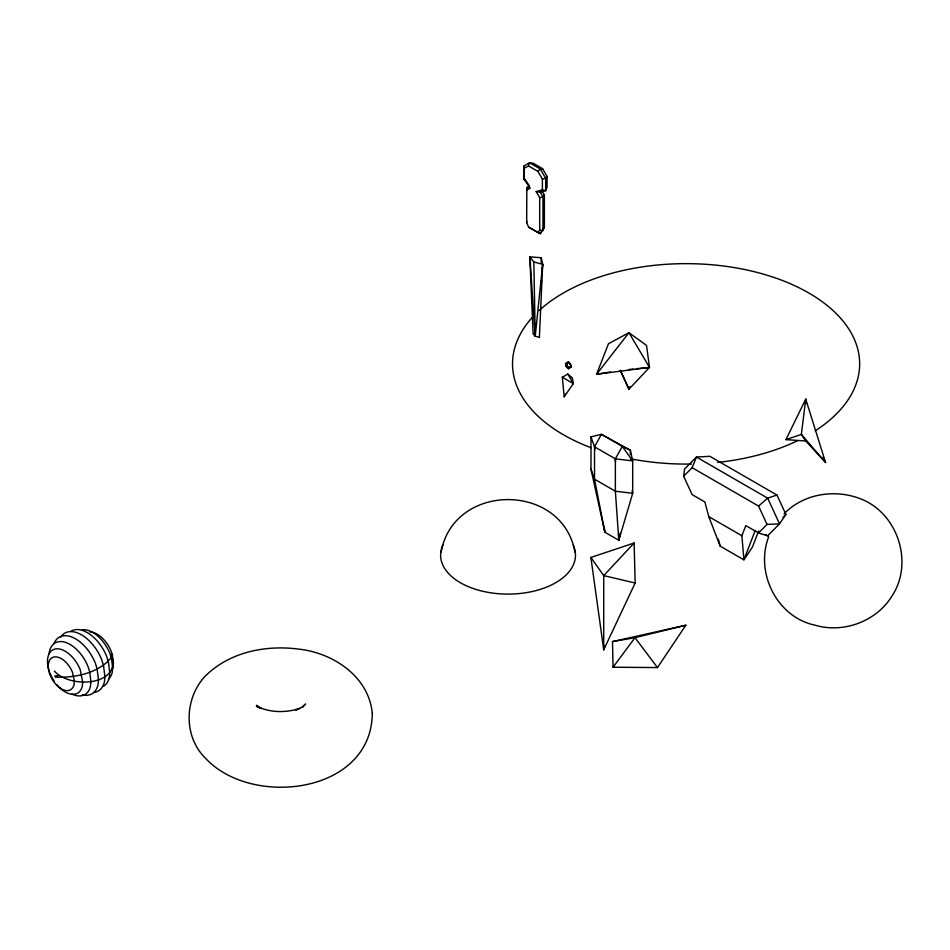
<?xml version="1.0" encoding="UTF-8"?>
<svg xmlns="http://www.w3.org/2000/svg" width="950" height="950" viewBox="0 0 950 950"><rect width="100%" height="100%" fill="white"/><g stroke="black" fill="none" stroke-linecap="round" stroke-linejoin="round"><path stroke-width="1.43" d="M630.361 454.611L630.361 450.193L622.262 446.369L615.363 458.85L615.363 491.233L618.818 540.277L632.688 493.276L632.688 460.892L630.361 450.193L601.409 434.328L590.983 436.822L590.983 469.193L604.853 532.214L618.818 540.277L618.972 535.871M542.676 264.302L535.218 336.205L529.839 256.892L533.841 261.998L542.676 264.302L539.398 337.416L535.218 336.205L533.116 333.794L529.839 256.892L541.251 257.711L542.676 264.302L541.939 274.586M541.049 262.164L541.251 257.711M526.668 190.19L530.183 188.148L523.984 179.206L524.139 165.846L529.53 162.747L533.092 163.198L542.581 168.672L547.069 176.439L547.069 187.186L545.68 190.653L540.289 192.197L536.192 191.615L539.695 197.707L539.695 230.149L537.736 232.406L528.639 227.145L526.668 222.632L526.834 187.554L529.53 185.974M540.989 287.814L541.524 280.464M526.668 222.632L526.834 221.291M618.557 534.351L618.818 540.277L619.376 535.919M683.644 476.259L684.594 469.039L696.457 457.045L709.887 456.321L776.969 495.057L785.911 514.413L779.523 523.854L767.659 535.847L758.563 532.962L745.797 525.599L741.891 535.741L743.921 559.847L720.195 546.143L708.783 516.622L704.876 501.968L692.123 494.606L683.644 476.259L692.123 467.697L696.457 457.045L767.659 498.156L779.523 523.854L767.03 524.4L758.563 532.962M523.984 179.206L524.139 165.846M618.818 540.277L620.255 533.057M441.085 552.188C453.637 481.911 562.839 482.113 575.011 552.472M768.693 536.809C754.799 572.458 776.922 617.251 814.922 625.148C843.054 633.626 876.054 621.585 891.646 596.541C914.589 562.602 897.299 511.302 858.515 498.073C833.328 489.024 802.833 494.154 784.059 513.867M604.936 645.537L603.713 649.812L590.888 557.448L634.125 543.008L635.158 583.015L603.713 649.812L603.713 575.605L590.888 557.448M523.984 168.494L528.449 165.917L529.53 162.747L540.289 168.958L545.68 178.291L545.68 190.653L542.391 189.846L536.192 191.615M755.274 530.337L743.921 559.847L752.471 546.998L758.658 530.896M630.076 386.46L628.971 389.191L620.207 370.381M564.217 396.756L573.349 383.622L572.316 377.851L567.827 374.062L562.317 377.245L564.217 396.756L565.369 394.06M542.284 191.389L544.374 195.023L544.374 227.489L540.289 233.688L537.736 232.406M805.742 440.99L785.935 439.624L805.742 399.142L825.562 462.508L805.742 440.99L801.349 434.411L805.742 399.142L806.324 403.465M541.346 231.717L540.289 233.688L528.639 227.145M604.141 526.324L604.853 532.214L594.522 479.192L594.522 446.821L601.409 434.328L622.262 446.369L632.688 460.892L615.363 458.85L594.522 446.821L590.983 436.822M657.471 667.565L685.817 625.231L612.501 641.594L613.059 667.232L657.471 667.565L634.98 637.664L612.501 641.594M613.059 667.232L634.98 637.664L685.817 625.231M544.374 195.023L542.984 196.876L542.984 230.612L539.695 230.149M547.069 176.439L545.68 178.291L542.391 179.123L537.926 171.38L528.449 165.917M543.056 228.998L544.374 227.489M302.729 707.192L305.591 703.998L301.34 707.501L295.664 710.244L299.547 708.427C285.558 713.082 269.741 712.678 256.381 706.218L261.262 708.486L256.512 705.209M634.125 543.008L603.713 575.605L635.158 583.015M610.482 371.984L596.588 374.264L628.971 332.69L649.479 367.401L596.588 374.264L608.475 343.734L628.971 332.69L646.546 345.42L649.479 367.401L628.971 389.191L620.528 370.476M537.926 171.38L540.289 168.958L542.581 168.672M782.931 517.418L785.911 514.413M692.123 467.697L758.563 506.053L767.659 498.156L776.969 495.057M568.456 368.766L571.461 367.021L570.534 364.099L568.456 361.796L565.44 363.541L566.212 366.558L568.456 368.766L566.034 364.586M785.935 439.624L801.349 434.411L825.562 462.508L823.044 457.211M539.695 197.707L542.984 196.876L540.289 192.197M628.983 369.491L633.377 369.039M636.31 368.742L649.479 367.401M54.803 675.937L57.962 675.699M526.834 187.554L529.067 187.518M55.171 677.077C75.145 678.181 100.641 672.814 112.599 655.785L111.15 651.201A23.014 13.288 60 0 0 90.024 631.988M562.317 377.245L573.349 383.622L567.827 374.062M765.284 534.482L767.659 535.847M708.783 516.622L741.891 535.741M54.411 671.092C69.849 688.964 122.942 686.292 111.589 653.529M524.139 178.22L528.758 184.87M758.563 506.053L767.03 524.4M590.983 469.193L594.522 479.192L615.363 491.233L632.688 493.276L632.106 490.592M718.331 539.184L720.195 546.143M112.421 658.671L113.466 662.672L113.086 666.532A23.014 13.288 60 0 1 111.566 670.225M594.522 446.821L594.878 449.766M529.839 256.892L530.575 264.243M615.363 458.85L615.493 461.819M533.841 261.998L535.218 336.205M542.391 179.123L542.391 189.846M82.116 694.889A32.68 18.869 60 0 0 98.04 684.748L98.503 679.915L97.09 668.705L95.285 662.981A32.68 18.869 60 0 0 73.483 637.747A32.68 18.869 60 0 0 54.007 643.494M71.903 694.07A29.794 17.195 60 0 0 90.476 686.268L90.915 681.72L89.656 671.804L87.97 666.425A29.794 17.195 60 0 0 65.633 642.426A29.794 17.195 60 0 0 49.115 653.493M60.729 637.082A33.416 19.297 60 0 1 101.65 659.514L103.479 665.321L104.939 676.863L104.464 681.768A33.416 19.297 60 0 1 93.824 692.502M70.953 631.287A31.968 18.454 60 0 1 106.626 656.248L108.395 661.889L109.772 672.778L109.309 677.54A31.968 18.454 60 0 1 103.716 686.173M82.234 629.779A28.417 16.411 60 0 1 109.867 653.41L111.506 658.635L112.682 667.933L112.254 672.339A28.417 16.411 60 0 1 108.431 679.155M56.703 684.582A24.949 14.404 60 0 0 82.294 686.221L82.686 682.171L80.192 669.607A24.949 14.404 60 0 0 56.323 648.814A24.949 14.404 60 0 0 49.626 672.303M54.387 681.494A24.949 14.404 60 0 1 50.089 673.491M539.077 310.591A173.565 100.213 0 0 1 790.59 283.848A173.565 100.213 0 0 1 815.231 430.813M797.941 440.491A173.565 100.213 0 0 1 717.725 462.401M691.493 464.027A173.565 100.213 0 0 1 630.432 458.779M591.043 447.711A173.565 100.213 0 0 1 532.095 317.633M573.23 545.241A67.426 38.926 0 0 1 507.799 594.106A67.426 38.926 0 0 1 442.985 544.967M372.293 713.462C371.474 793.582 252.558 807.975 206.15 758.908C183.599 737.544 184.003 700.055 204.155 677.267C227.691 652.852 263.304 645.097 296.115 648.803L297.825 649.016C332.559 652.46 368.849 676.21 372.293 713.462M74.373 681.221L74.041 684.629A18.489 10.676 60 0 1 55.076 683.406A18.489 10.676 60 0 1 51.846 657.875A18.489 10.676 60 0 1 72.485 672.315L74.373 681.221M568.456 361.796L566.212 366.558L571.461 367.021L568.456 361.796"/></g></svg>
